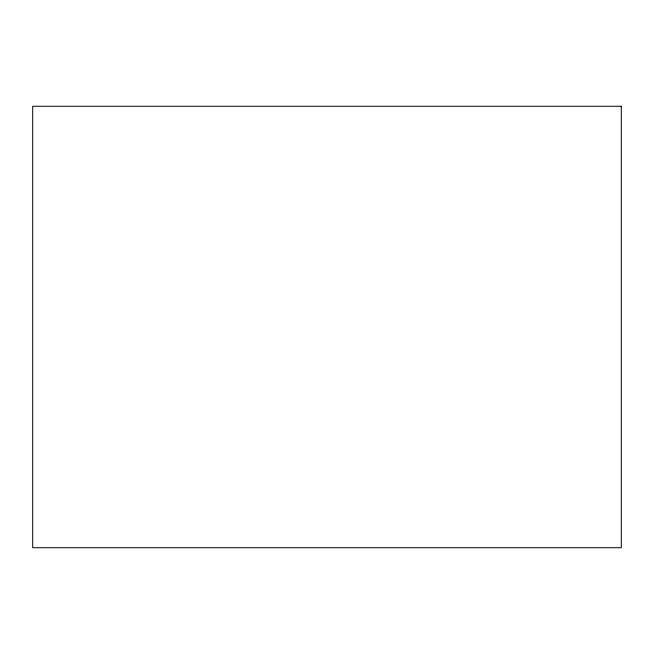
<?xml version="1.0" encoding="UTF-8"?>
<svg xmlns="http://www.w3.org/2000/svg" width="654" height="654" viewBox="0 0 654 654"><rect width="100%" height="100%" fill="white"/><g stroke="black" fill="none" stroke-linecap="round" stroke-linejoin="round"><path stroke-width="0.98" d="M621.3 106.275L32.7 106.275L32.7 547.725L621.3 547.725L621.3 106.275"/></g></svg>
